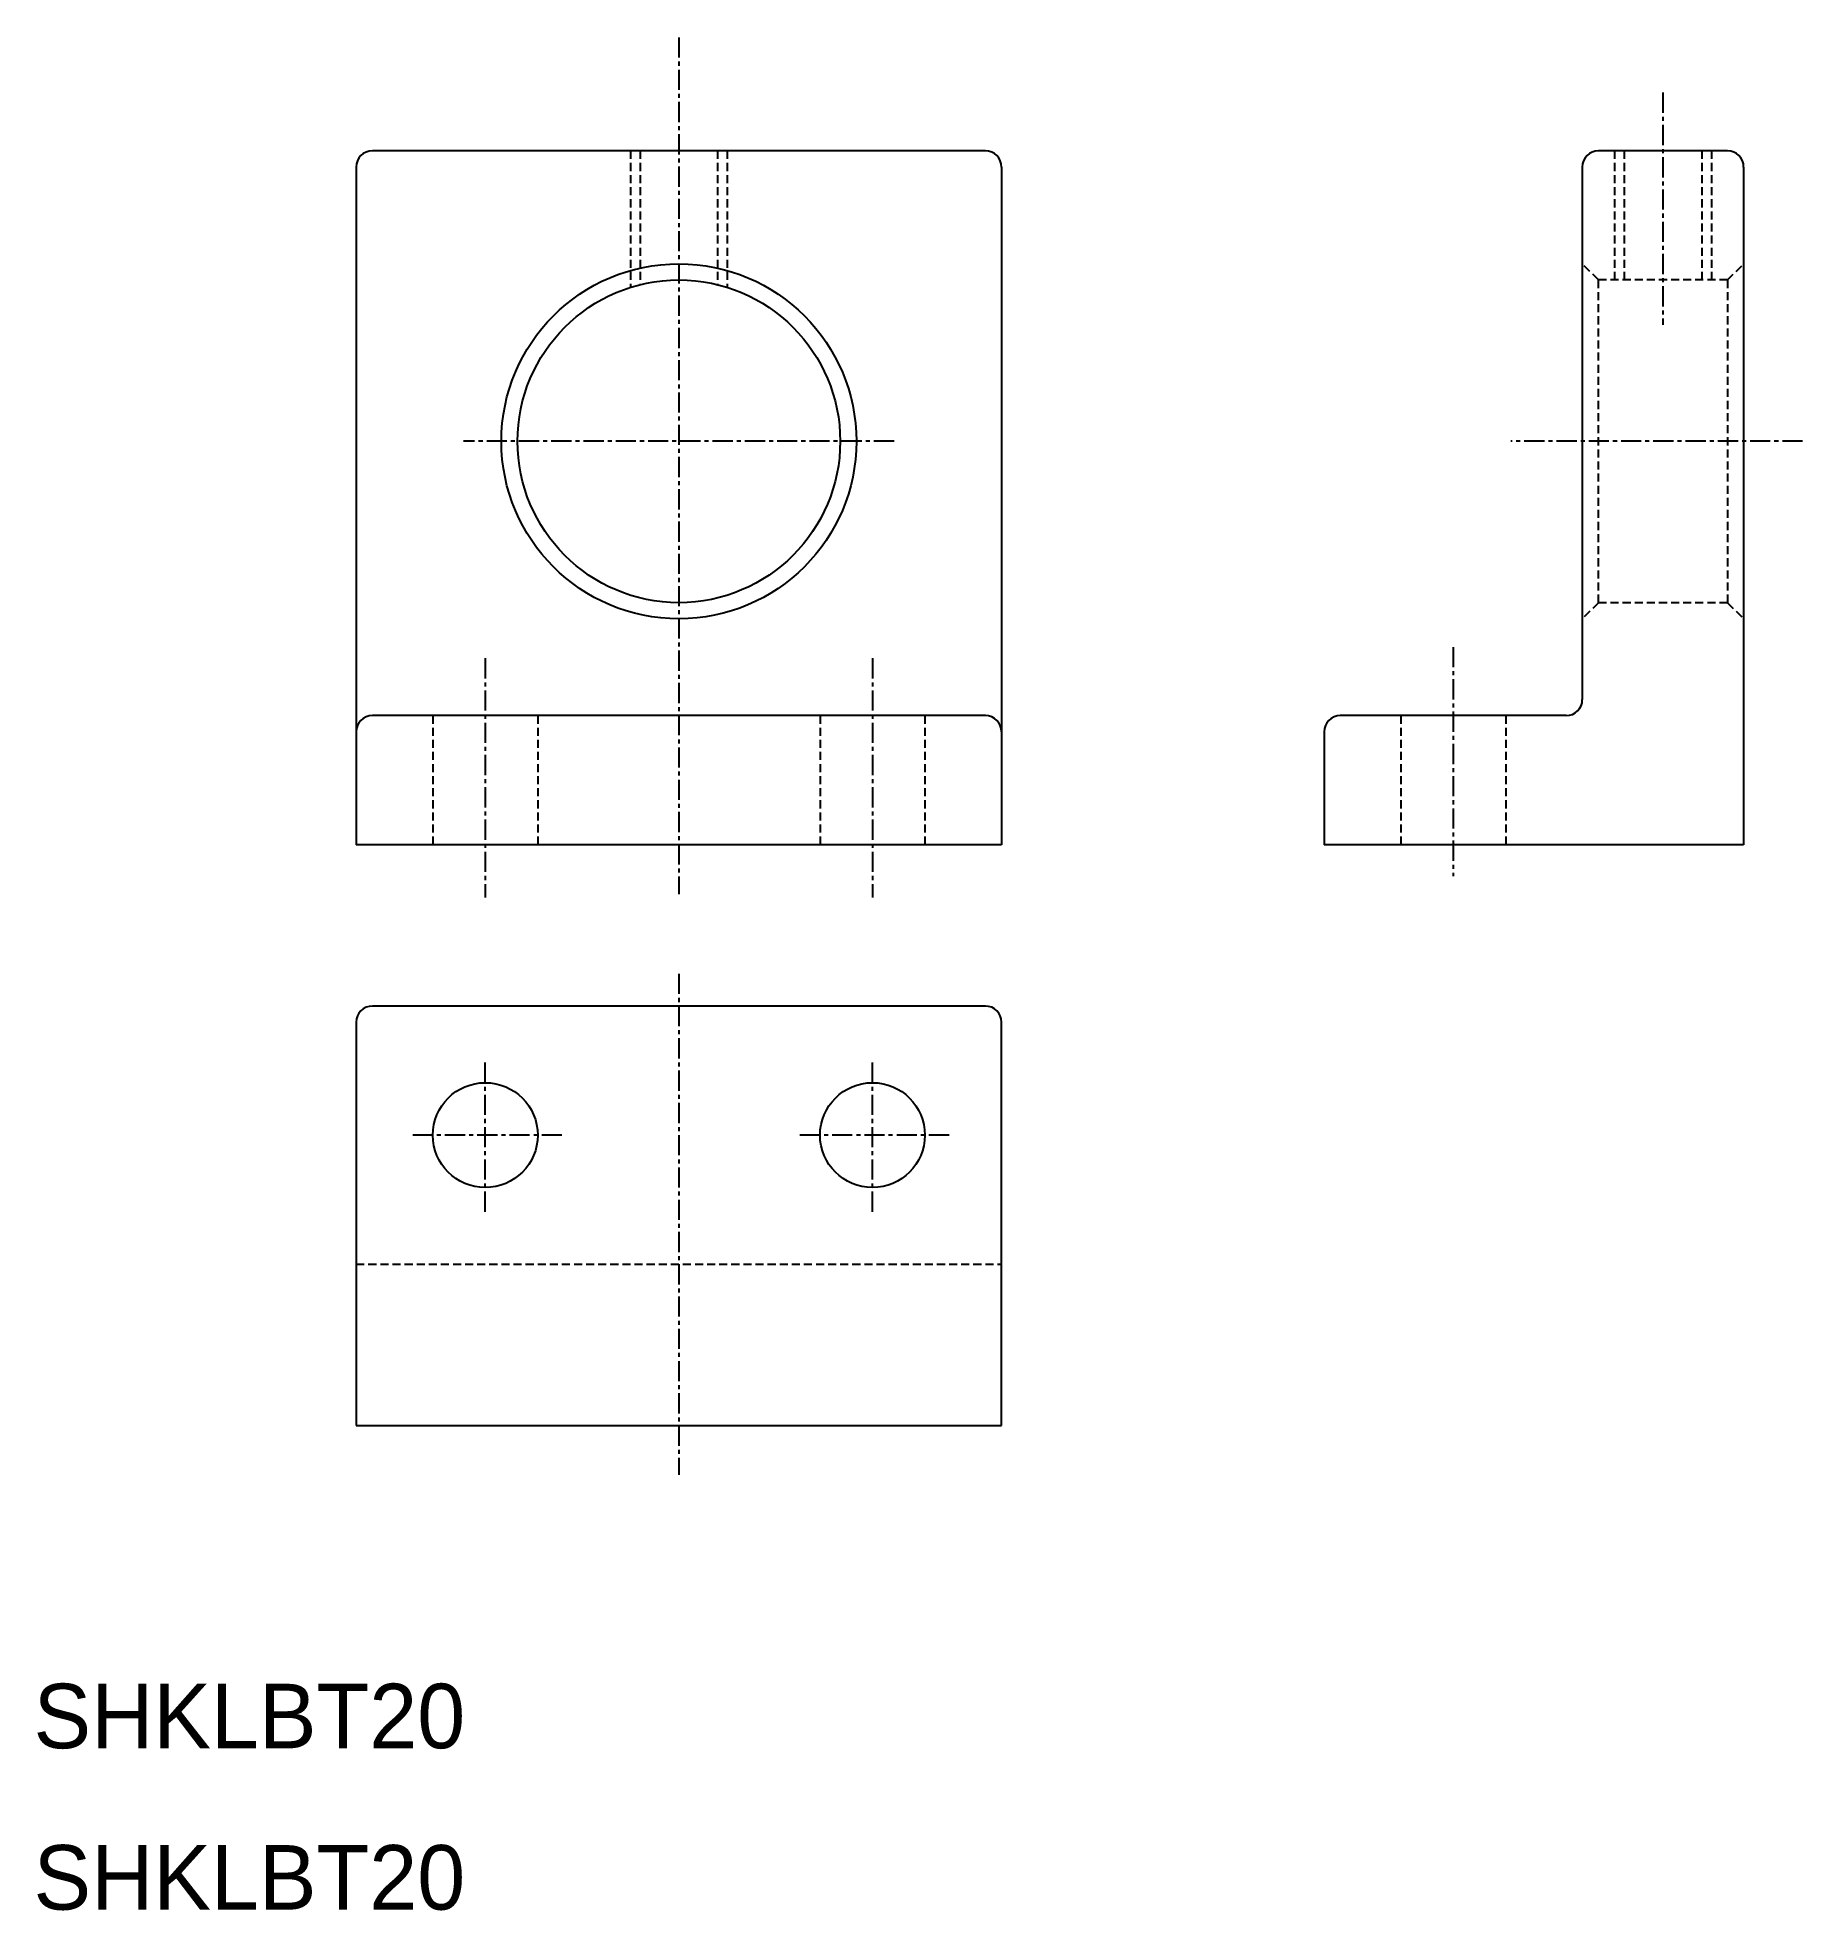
# Model space of a CAD drawing. Extents: x 10 to 120, y 10 to 126.
import ezdxf

# ---------------------------------------------------------------- set-up
doc = ezdxf.new("R2010")
doc.units = 0
doc.linetypes.add('CENTER', pattern=[2, 1.25, -0.25, 0.25, -0.25])
doc.linetypes.add('DASHED', pattern=[0.75, 0.5, -0.25])
doc.layers.get('0').update_dxf_attribs({"linetype": 'CONTINUOUS'})
doc.layers.add('CENTER', color=1, linetype='CENTER')

msp = doc.modelspace()

# ---------------------------------------------------------------- linework, layer by layer
at = {"color": 7, "linetype": 'CONTINUOUS'}
for p, q in [((69, 119), (31, 119)), ((115, 119), (107, 119)), ((30, 118), (30, 76)), ((70, 118), (70, 76)), ((106, 118), (106, 85)), ((116, 118), (116, 76)), ((69, 84), (31, 84)), ((105, 84), (91, 84)), ((90, 83), (90, 76)), ((70, 76), (30, 76)), ((116, 76), (90, 76)), ((69, 66), (31, 66)), ((30, 65), (30, 40)), ((70, 40), (70, 65)), ((30, 40), (70, 40))]:
    msp.add_line(p, q, dxfattribs=at)
at = {"color": 3, "linetype": 'DASHED'}
for p, q in [((47, 119), (47, 110.54)), ((47.6, 119), (47.6, 110.71)), ((52.4, 119), (52.4, 110.71)), ((53, 119), (53, 110.54)), ((108, 119), (108, 111)), ((108.6, 119), (108.6, 111)), ((113.4, 119), (113.4, 111)), ((114, 119), (114, 111)), ((107, 111), (106, 112)), ((115, 111), (116, 112)), ((115, 111), (107, 111)), ((107, 91), (107, 111)), ((115, 111), (115, 91)), ((107, 91), (106, 90)), ((115, 91), (107, 91)), ((115, 91), (116, 90)), ((34.75, 84), (34.75, 76)), ((41.25, 84), (41.25, 76)), ((58.75, 84), (58.75, 76)), ((65.25, 84), (65.25, 76)), ((94.75, 84), (94.75, 76)), ((101.25, 84), (101.25, 76)), ((30, 50), (70, 50))]:
    msp.add_line(p, q, dxfattribs=at)
at = {"color": 7, "linetype": 'CONTINUOUS'}
for centre, radius in [((50, 101), 11), ((50, 101), 10), ((38, 58), 3.25), ((62, 58), 3.25)]:
    msp.add_circle(centre, radius, dxfattribs=at)
for centre, start, end in [((31, 118), 90, 180), ((69, 118), 360, 90), ((107, 118), 90, 180), ((115, 118), 0, 90), ((105, 85), 270, 0), ((31, 83), 90, 180), ((69, 83), 360, 90), ((91, 83), 90, 180), ((31, 65), 90, 180), ((69, 65), 0, 90)]:
    msp.add_arc(centre, 1, start, end, dxfattribs=at)
at = {"layer": 'CENTER', "color": 1, "linetype": 'CENTER'}
for p, q in [((50, 126.03), (50, 72.94)), ((111, 122.61), (111, 108.21)), ((63.34, 101), (36.65, 101)), ((119.65, 101), (101.56, 101)), ((98, 88.25), (98, 74.04)), ((38, 87.56), (38, 72.72)), ((62, 87.56), (62, 72.72)), ((50, 68), (50, 36.94)), ((38, 53.25), (38, 62.75)), ((62, 53.25), (62, 62.75)), ((42.75, 58), (33.25, 58)), ((66.75, 58), (57.25, 58))]:
    msp.add_line(p, q, dxfattribs=at)

# ---------------------------------------------------------------- texts
at = {"color": 7, "linetype": 'CONTINUOUS'}
for p in [(10, 20), (10, 10)]:
    msp.add_text('SHKLBT20', height=4, dxfattribs=at).set_placement(p)

doc.saveas('drawing.dxf')
